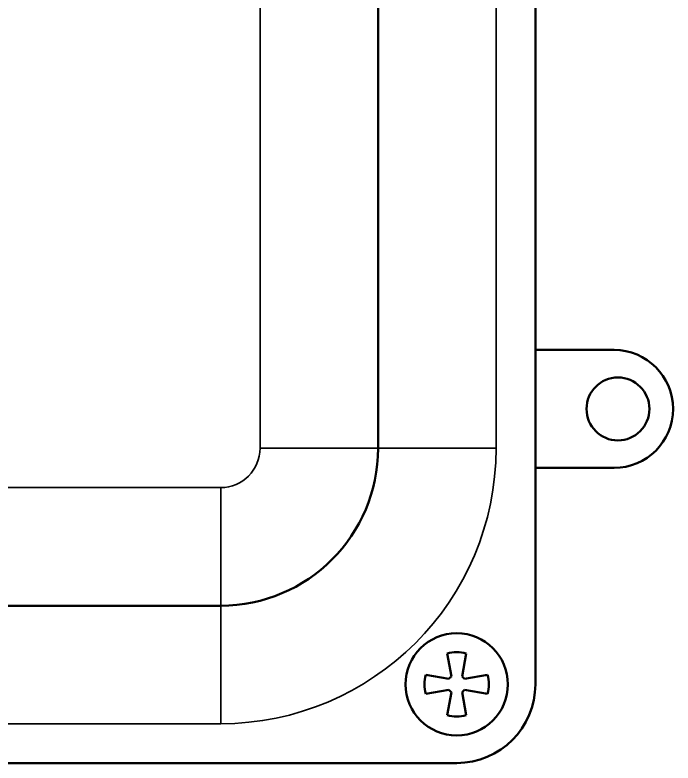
# Model space of a CAD drawing. Header units: millimetres. Extents: x 0 to 25230, y 0 to 17820.
# Drawn here: x 22515 to 23142, y 11733 to 12446 of the extents above; entities that cross this region are included whole.
import ezdxf

# ---------------------------------------------------------------- set-up
doc = ezdxf.new("R2010")
doc.units = ezdxf.units.MM
doc.header["$LTSCALE"] = 30
doc.layers.add('Видимые тонкие (ГОСТ)', color=7, linetype='Continuous', lineweight=35)
doc.layers.add('Видимый контур (ГОСТ)', color=7, linetype='Continuous', lineweight=50)

msp = doc.modelspace()

# ---------------------------------------------------------------- linework, layer by layer
at = {"layer": 'Видимые тонкие (ГОСТ)'}
for p, q in [((22748.2533, 12745.7862), (22748.2533, 12033.2862)), ((22973.2533, 12033.2862), (22973.2533, 12745.7862)), ((22860.7533, 12033.2862), (22748.2533, 12033.2862)), ((22973.2533, 12033.2862), (22860.7533, 12033.2862)), ((22710.7533, 11995.7862), (20790.7533, 11995.7862)), ((22710.7533, 11883.2862), (22710.7533, 11995.7862)), ((22710.7533, 11770.7862), (22710.7533, 11883.2862)), ((20790.7533, 11770.7862), (22710.7533, 11770.7862))]:
    msp.add_line(p, q, dxfattribs=at)
for radius in [37.5, 262.5]:
    msp.add_arc((22710.7533, 12033.2862), radius, 270, 0, dxfattribs=at)
at = {"layer": 'Видимый контур (ГОСТ)'}
for p, q in [((23010.7533, 11808.2862), (23010.7533, 12970.7862)), ((22860.7533, 12745.7862), (22860.7533, 12033.2862)), ((23010.7533, 12127.0362), (23085.7533, 12127.0362)), ((23085.7533, 12014.5362), (23010.7533, 12014.5362)), ((22710.7533, 11883.2862), (20790.7533, 11883.2862)), ((22930.6329, 11815.6876), (22926.7533, 11837.6897)), ((22944.7533, 11837.6897), (22940.8738, 11815.6876)), ((22906.3499, 11817.2862), (22928.3519, 11813.4067)), ((22943.1547, 11813.4067), (22965.1567, 11817.2862)), ((22928.3519, 11803.1658), (22906.3499, 11799.2862)), ((22926.7533, 11778.8828), (22930.6329, 11800.8848)), ((22940.8738, 11800.8848), (22944.7533, 11778.8828)), ((22965.1567, 11799.2862), (22943.1547, 11803.1658)), ((20565.7533, 11733.2862), (22935.7533, 11733.2862))]:
    msp.add_line(p, q, dxfattribs=at)
for centre, radius in [((23089.5033, 12070.7862), 30), ((22935.7533, 11808.2862), 48.75)]:
    msp.add_circle(centre, radius, dxfattribs=at)
for centre, radius, start, end in [((23085.7533, 12070.7862), 56.25, 270, 90), ((22710.7533, 12033.2862), 150, 270, 0), ((22935.7533, 11808.2862), 30.75, 72.9813526, 107.0186474), ((22935.7533, 11808.2862), 30.75, 162.9813526, 197.0186474), ((22935.7533, 11808.2862), 9, 124.6762594, 145.3237406), ((22935.7533, 11808.2862), 9, 34.6762594, 55.3237406), ((22935.7533, 11808.2862), 30.75, 342.9813526, 17.0186474), ((22935.7533, 11808.2862), 75, 270, 0), ((22935.7533, 11808.2862), 9, 214.6762594, 235.3237406), ((22935.7533, 11808.2862), 9, 304.6762594, 325.3237406), ((22935.7533, 11808.2862), 30.75, 252.9813526, 287.0186474)]:
    msp.add_arc(centre, radius, start, end, dxfattribs=at)

doc.saveas('drawing.dxf')
